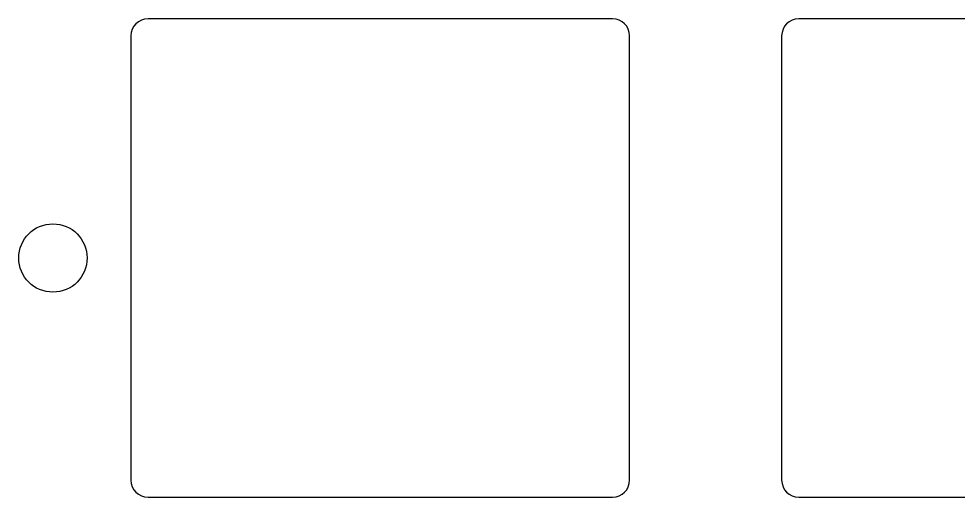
# Model space of a CAD drawing. Header units: millimetres. Extents: x -10 to 277, y -95 to 18.
# Drawn here: x 32.34 to 59.84, y -64.15 to -50.15 of the extents above; entities that cross this region are included whole.
import ezdxf

# ---------------------------------------------------------------- set-up
doc = ezdxf.new("R2010")
doc.units = ezdxf.units.MM
doc.header["$MEASUREMENT"] = 0
doc.layers.get('0').update_dxf_attribs({"linetype": 'CONTINUOUS'})
doc.layers.add('Edge.Cuts', color=53, linetype='CONTINUOUS')

msp = doc.modelspace()

# ---------------------------------------------------------------- linework, layer by layer
msp.add_circle((33.3375, -57.15), 1)
at = {"layer": 'Edge.Cuts', "linetype": 'Continuous'}
for p, q in [((49.721416, -50.15), (36.121416, -50.15)), ((68.771416, -50.15), (55.171416, -50.15)), ((35.621416, -50.65), (35.621416, -63.65)), ((50.221416, -63.65), (50.221416, -50.65)), ((54.671416, -50.65), (54.671416, -63.65)), ((36.121416, -64.15), (49.721416, -64.15)), ((55.171416, -64.15), (68.771416, -64.15))]:
    msp.add_line(p, q, dxfattribs=at)
at = {"layer": 'Edge.Cuts'}
for centre, start, end in [((36.121416, -50.65), 90, 180), ((49.721416, -50.65), 0, 90), ((55.171416, -50.65), 90, 180), ((36.121416, -63.65), 180, 270), ((49.721416, -63.65), 270, 0), ((55.171416, -63.65), 180, 270)]:
    msp.add_arc(centre, 0.5, start, end, dxfattribs=at)

doc.saveas('drawing.dxf')
